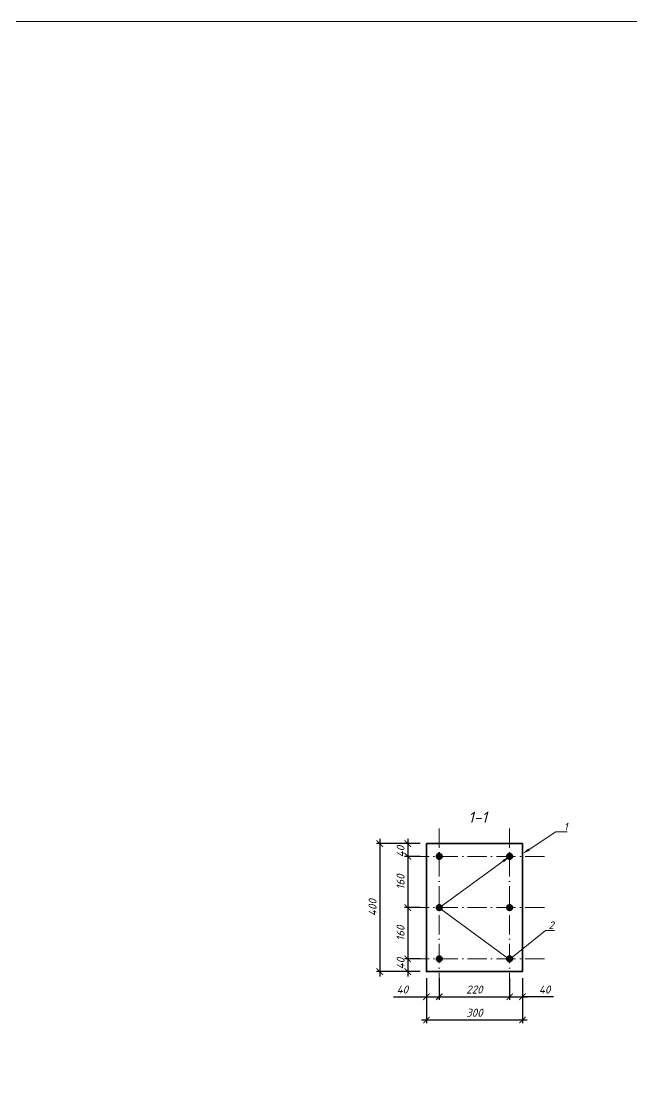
# Model space of a CAD drawing. Header units: millimetres. Extents: x 228418 to 313939, y -168000 to -150000.
# Drawn here: x 233442 to 235349, y -153340 to -150000 of the extents above; entities that cross this region are included whole.
import ezdxf
from ezdxf import colors
from ezdxf.entities.mleader import LeaderData, LeaderLine
from ezdxf.math import Vec2, Vec3

# ---------------------------------------------------------------- set-up
doc = ezdxf.new("R2010")
doc.units = ezdxf.units.MM
doc.linetypes.add('ACAD_ISO10W100', pattern=[18, 12, -3, 0, -3])
doc.layers.get('0').update_dxf_attribs({"lineweight": 5})
doc.layers.get('Defpoints').update_dxf_attribs({"color": 1, "lineweight": 0})
for name, color, linetype, lineweight in [('k_ Арм. Каркасы', 1, 'Continuous', 35), ('k_ Арматура', 3, 'Continuous', 50), ('k_ Размеры', 7, 'Continuous', 15), ('k_ Штриховка', 8, 'Continuous', 5)]:
    doc.layers.add(name, color=color, linetype=linetype, lineweight=lineweight)
doc.styles.add('STEP PR', font='isocpeui.ttf')
doc.dimstyles.new('STEP PR', dxfattribs={"dimscale": 10, "dimtxt": 2.5, "dimasz": 2, "dimexe": 1, "dimexo": 2, "dimgap": 1, "dimtad": 1, "dimdec": 4, "dimlfac": -1, "dimtxsty": 'STEP PR', "dimblk": 'ARCHTICK', "dimcen": 2, "dimdle": 1.5, "dimclrt": 1, "dimadec": 0, "dimazin": 0, "dimtfac": 1, "dimtdec": 4, "dimtmove": 1, "dimatfit": 3, "dimldrblk": 'DOTSMALL', "dimfxl": 1, "dimtolj": 1, "dimtzin": 0, "dimarcsym": 0})

# ---------------------------------------------------------------- blocks, each defined once
blk = doc.blocks.new('_ArchTick')
at = {"color": 0, "linetype": 'ByBlock', "const_width": 0.15}
blk.add_lwpolyline([(-0.5, -0.5), (0.5, 0.5)], dxfattribs=at)
blk = doc.blocks.new('*D32')
at = {"layer": 'Defpoints', "color": 0, "transparency": 16777216}
for p in [(234707.8, -152968.6), (234747.8, -152968.6), (234747.8, -153047.1)]:
    blk.add_point(p, dxfattribs=at)
at = {"layer": 'k_ Размеры', "color": 0, "lineweight": -2, "transparency": 16777216}
for p, q in [((234707.8, -152988.6), (234707.8, -153057.1)), ((234747.8, -152988.6), (234747.8, -153057.1)), ((234604.5, -153047.1), (234707.8, -153047.1)), ((234692.8, -153047.1), (234762.8, -153047.1))]:
    blk.add_line(p, q, dxfattribs=at)
at = {"layer": 'k_ Размеры', "color": 0, "lineweight": -2, "transparency": 16777216, "xscale": 20, "yscale": 20, "zscale": 20, "rotation": 180}
blk.add_blockref('_ArchTick', (234707.8, -153047.1), dxfattribs=at)
at = {"layer": 'k_ Размеры', "color": 0, "lineweight": -2, "transparency": 16777216, "xscale": 20, "yscale": 20, "zscale": 20}
blk.add_blockref('_ArchTick', (234747.8, -153047.1), dxfattribs=at)
at = {"layer": 'k_ Размеры', "color": 1, "transparency": 16777216, "insert": (234632.6, -153024.6), "char_height": 25, "attachment_point": 5, "style": 'STEP PR'}
blk.add_mtext('\\A1;40', dxfattribs=at)
blk = doc.blocks.new('_DotSmall')
at = {"color": 0, "linetype": 'ByBlock', "const_width": 0.5}
blk.add_lwpolyline([(-0.0625, 0, 1), (0.0625, 0, 1)], format="xyb", close=True, dxfattribs=at)
blk = doc.blocks.new('*D33')
at = {"layer": 'Defpoints', "color": 0, "transparency": 16777216}
for p in [(234747.8, -152968.6), (234967.8, -152968.6), (234967.8, -153047.1)]:
    blk.add_point(p, dxfattribs=at)
at = {"layer": 'k_ Размеры', "color": 0, "lineweight": -2, "transparency": 16777216}
for p, q in [((234747.8, -152988.6), (234747.8, -153057.1)), ((234967.8, -152988.6), (234967.8, -153057.1)), ((234732.8, -153047.1), (234982.8, -153047.1))]:
    blk.add_line(p, q, dxfattribs=at)
at = {"layer": 'k_ Размеры', "color": 0, "lineweight": -2, "transparency": 16777216, "xscale": 20, "yscale": 20, "zscale": 20, "rotation": 180}
blk.add_blockref('_ArchTick', (234747.8, -153047.1), dxfattribs=at)
at = {"layer": 'k_ Размеры', "color": 0, "lineweight": -2, "transparency": 16777216, "xscale": 20, "yscale": 20, "zscale": 20}
blk.add_blockref('_ArchTick', (234967.8, -153047.1), dxfattribs=at)
at = {"layer": 'k_ Размеры', "color": 1, "transparency": 16777216, "insert": (234857.8, -153024.6), "char_height": 25, "attachment_point": 5, "style": 'STEP PR'}
blk.add_mtext('\\A1;220', dxfattribs=at)
blk = doc.blocks.new('*D34')
at = {"layer": 'Defpoints', "color": 0, "transparency": 16777216}
for p in [(234967.8, -152968.6), (235007.8, -152968.6), (235007.8, -153047.1)]:
    blk.add_point(p, dxfattribs=at)
at = {"layer": 'k_ Размеры', "color": 0, "lineweight": -2, "transparency": 16777216}
for p, q in [((234967.8, -152988.6), (234967.8, -153057.1)), ((235007.8, -152988.6), (235007.8, -153057.1)), ((234952.8, -153047.1), (235022.8, -153047.1)), ((235105.3, -153047.1), (235007.8, -153047.1))]:
    blk.add_line(p, q, dxfattribs=at)
at = {"layer": 'k_ Размеры', "color": 0, "lineweight": -2, "transparency": 16777216, "xscale": 20, "yscale": 20, "zscale": 20, "rotation": 180}
blk.add_blockref('_ArchTick', (234967.8, -153047.1), dxfattribs=at)
at = {"layer": 'k_ Размеры', "color": 0, "lineweight": -2, "transparency": 16777216, "xscale": 20, "yscale": 20, "zscale": 20}
blk.add_blockref('_ArchTick', (235007.8, -153047.1), dxfattribs=at)
at = {"layer": 'k_ Размеры', "color": 1, "transparency": 16777216, "insert": (235077.2, -153024.6), "char_height": 25, "attachment_point": 5, "style": 'STEP PR'}
blk.add_mtext('\\A1;40', dxfattribs=at)
blk = doc.blocks.new('*D35')
at = {"layer": 'Defpoints', "color": 0, "transparency": 16777216}
for p in [(234707.8, -152568.6), (234649.4, -152608.6), (234707.8, -152608.6)]:
    blk.add_point(p, dxfattribs=at)
at = {"layer": 'k_ Размеры', "color": 0, "lineweight": -2, "transparency": 16777216}
for p, q in [((234687.8, -152568.6), (234639.4, -152568.6)), ((234649.4, -152553.6), (234649.4, -152623.6)), ((234687.8, -152608.6), (234639.4, -152608.6))]:
    blk.add_line(p, q, dxfattribs=at)
at = {"layer": 'k_ Размеры', "color": 0, "lineweight": -2, "transparency": 16777216, "xscale": 20, "yscale": 20, "zscale": 20}
for p, rotation in [((234649.4, -152568.6), 90), ((234649.4, -152608.6), 270)]:
    blk.add_blockref('_ArchTick', p, dxfattribs=dict(at, rotation=rotation))
at = {"layer": 'k_ Размеры', "color": 1, "transparency": 16777216, "insert": (234626.9, -152593.6), "char_height": 25, "attachment_point": 5, "rotation": 90, "style": 'STEP PR'}
blk.add_mtext('\\A1;40', dxfattribs=at)
blk = doc.blocks.new('*D36')
at = {"layer": 'Defpoints', "color": 0, "transparency": 16777216}
for p in [(234707.8, -152608.6), (234649.4, -152768.6), (234707.8, -152768.6)]:
    blk.add_point(p, dxfattribs=at)
at = {"layer": 'k_ Размеры', "color": 0, "lineweight": -2, "transparency": 16777216}
for p, q in [((234687.8, -152608.6), (234639.4, -152608.6)), ((234649.4, -152593.6), (234649.4, -152783.6)), ((234687.8, -152768.6), (234639.4, -152768.6))]:
    blk.add_line(p, q, dxfattribs=at)
at = {"layer": 'k_ Размеры', "color": 0, "lineweight": -2, "transparency": 16777216, "xscale": 20, "yscale": 20, "zscale": 20}
for p, rotation in [((234649.4, -152608.6), 90), ((234649.4, -152768.6), 270)]:
    blk.add_blockref('_ArchTick', p, dxfattribs=dict(at, rotation=rotation))
at = {"layer": 'k_ Размеры', "color": 1, "transparency": 16777216, "insert": (234626.9, -152688.6), "char_height": 25, "attachment_point": 5, "rotation": 90, "style": 'STEP PR'}
blk.add_mtext('\\A1;160', dxfattribs=at)
blk = doc.blocks.new('*D37')
at = {"layer": 'Defpoints', "color": 0, "transparency": 16777216}
for p in [(234707.8, -152768.6), (234649.4, -152928.6), (234707.8, -152928.6)]:
    blk.add_point(p, dxfattribs=at)
at = {"layer": 'k_ Размеры', "color": 0, "lineweight": -2, "transparency": 16777216}
for p, q in [((234687.8, -152768.6), (234639.4, -152768.6)), ((234649.4, -152753.6), (234649.4, -152943.6)), ((234687.8, -152928.6), (234639.4, -152928.6))]:
    blk.add_line(p, q, dxfattribs=at)
at = {"layer": 'k_ Размеры', "color": 0, "lineweight": -2, "transparency": 16777216, "xscale": 20, "yscale": 20, "zscale": 20}
for p, rotation in [((234649.4, -152768.6), 90), ((234649.4, -152928.6), 270)]:
    blk.add_blockref('_ArchTick', p, dxfattribs=dict(at, rotation=rotation))
at = {"layer": 'k_ Размеры', "color": 1, "transparency": 16777216, "insert": (234626.9, -152848.6), "char_height": 25, "attachment_point": 5, "rotation": 90, "style": 'STEP PR'}
blk.add_mtext('\\A1;160', dxfattribs=at)
blk = doc.blocks.new('*D38')
at = {"layer": 'Defpoints', "color": 0, "transparency": 16777216}
for p in [(234707.8, -152928.6), (234649.4, -152968.6), (234707.8, -152968.6)]:
    blk.add_point(p, dxfattribs=at)
at = {"layer": 'k_ Размеры', "color": 0, "lineweight": -2, "transparency": 16777216}
for p, q in [((234649.4, -152913.6), (234649.4, -152983.6)), ((234687.8, -152928.6), (234639.4, -152928.6)), ((234687.8, -152968.6), (234639.4, -152968.6))]:
    blk.add_line(p, q, dxfattribs=at)
at = {"layer": 'k_ Размеры', "color": 0, "lineweight": -2, "transparency": 16777216, "xscale": 20, "yscale": 20, "zscale": 20}
for p, rotation in [((234649.4, -152928.6), 90), ((234649.4, -152968.6), 270)]:
    blk.add_blockref('_ArchTick', p, dxfattribs=dict(at, rotation=rotation))
at = {"layer": 'k_ Размеры', "color": 1, "transparency": 16777216, "insert": (234626.9, -152943.6), "char_height": 25, "attachment_point": 5, "rotation": 90, "style": 'STEP PR'}
blk.add_mtext('\\A1;40', dxfattribs=at)
blk = doc.blocks.new('*D47')
at = {"color": 0, "lineweight": -2, "transparency": 16777216}
for p, q in [((234707.8, -152988.6), (234707.8, -153129.5)), ((235007.8, -152988.6), (235007.8, -153129.5)), ((234692.8, -153119.5), (235022.8, -153119.5))]:
    blk.add_line(p, q, dxfattribs=at)
at = {"layer": 'Defpoints', "color": 0, "transparency": 16777216}
for p in [(234707.8, -152968.6), (235007.8, -152968.6), (235007.8, -153119.5)]:
    blk.add_point(p, dxfattribs=at)
at = {"color": 0, "lineweight": -2, "transparency": 16777216, "xscale": 20, "yscale": 20, "zscale": 20, "rotation": 180}
blk.add_blockref('_ArchTick', (234707.8, -153119.5), dxfattribs=at)
at = {"color": 0, "lineweight": -2, "transparency": 16777216, "xscale": 20, "yscale": 20, "zscale": 20}
blk.add_blockref('_ArchTick', (235007.8, -153119.5), dxfattribs=at)
at = {"color": 1, "transparency": 16777216, "insert": (234857.8, -153097), "char_height": 25, "attachment_point": 5, "style": 'STEP PR'}
blk.add_mtext('\\A1;300', dxfattribs=at)
blk = doc.blocks.new('*D48')
at = {"color": 0, "lineweight": -2, "transparency": 16777216}
for p, q in [((234687.8, -152568.6), (234551.9, -152568.6)), ((234561.9, -152553.6), (234561.9, -152983.6)), ((234687.8, -152968.6), (234551.9, -152968.6))]:
    blk.add_line(p, q, dxfattribs=at)
at = {"layer": 'Defpoints', "color": 0, "transparency": 16777216}
for p in [(234707.8, -152568.6), (234561.9, -152968.6), (234707.8, -152968.6)]:
    blk.add_point(p, dxfattribs=at)
at = {"color": 0, "lineweight": -2, "transparency": 16777216, "xscale": 20, "yscale": 20, "zscale": 20}
for p, rotation in [((234561.9, -152568.6), 90), ((234561.9, -152968.6), 270)]:
    blk.add_blockref('_ArchTick', p, dxfattribs=dict(at, rotation=rotation))
at = {"color": 1, "transparency": 16777216, "insert": (234539.4, -152768.6), "char_height": 25, "attachment_point": 5, "rotation": 90, "style": 'STEP PR'}
blk.add_mtext('\\A1;400', dxfattribs=at)

msp = doc.modelspace()

# ---------------------------------------------------------------- hatches: boundary and pattern name
at = {"layer": 'k_ Штриховка', "true_color": 0x6b6b6b}
h = msp.add_hatch(color=251, dxfattribs=at)
h.dxf.hatch_style = 1
edge = h.paths.add_edge_path()
edge.add_arc((234747.78392, -152608.63545), 8, 0, 360)
h = msp.add_hatch(color=251, dxfattribs=at)
h.dxf.hatch_style = 1
edge = h.paths.add_edge_path()
edge.add_arc((234967.78392, -152608.63545), 8, 0, 360)
h = msp.add_hatch(color=251, dxfattribs=at)
h.dxf.hatch_style = 1
edge = h.paths.add_edge_path()
edge.add_arc((234747.78392, -152768.63545), 8, 0, 360)
h = msp.add_hatch(color=251, dxfattribs=at)
h.dxf.hatch_style = 1
edge = h.paths.add_edge_path()
edge.add_arc((234967.78392, -152768.63545), 8, 0, 360)
h = msp.add_hatch(color=251, dxfattribs=at)
h.dxf.hatch_style = 1
edge = h.paths.add_edge_path()
edge.add_arc((234747.78392, -152928.63545), 8, 0, 360)
h = msp.add_hatch(color=251, dxfattribs=at)
h.dxf.hatch_style = 1
edge = h.paths.add_edge_path()
edge.add_arc((234967.78392, -152928.63545), 8, 0, 360)

# ---------------------------------------------------------------- linework, layer by layer
msp.add_lwpolyline([(228417.55958, -168000), (254417.55958, -168000), (254417.55958, -150000), (228417.55958, -150000)], close=True)
at = {"linetype": 'ACAD_ISO10W100', "ltscale": 5}
for points in [[(234747.78392, -153032.3016), (234747.78392, -152509.30965)], [(234967.78392, -153032.3016), (234967.78392, -152509.30965)], [(235076.36469, -152608.63545), (234632.79048, -152608.63545)], [(235076.36469, -152768.63545), (234632.79048, -152768.63545)], [(235076.36469, -152928.63545), (234632.79048, -152928.63545)]]:
    msp.add_lwpolyline(points, dxfattribs=at)
at = {"layer": 'k_ Арм. Каркасы'}
msp.add_lwpolyline([(234707.78392, -152568.63545), (234707.78392, -152968.63545), (235007.78392, -152968.63545), (235007.78392, -152568.63545)], close=True, dxfattribs=at)
at = {"layer": 'k_ Арматура'}
for centre in [(234747.78392, -152608.63545), (234967.78392, -152608.63545), (234747.78392, -152768.63545), (234967.78392, -152768.63545), (234747.78392, -152928.63545), (234967.78392, -152928.63545)]:
    msp.add_circle(centre, 8, dxfattribs=at)

# ---------------------------------------------------------------- texts
at = {"layer": 'k_ Размеры', "insert": (234868.01398, -152486.30195), "char_height": 35, "attachment_point": 5, "style": 'STEP PR'}
msp.add_mtext('\\A1;1-1', dxfattribs=at)

# ---------------------------------------------------------------- dimensions: what is measured, and where the dimension line sits
dim = msp.add_linear_dim(base=(234561.88891, -152968.63545), p1=(234707.78392, -152568.63545), p2=(234707.78392, -152968.63545), angle=90, dimstyle='STEP PR')
dim.commit()
dim.dimension.update_dxf_attribs({"geometry": '*D48', "text_midpoint": (234539.38891, -152768.63545)})
dim = msp.add_linear_dim(base=(235007.78392, -153119.54508), p1=(234707.78392, -152968.63545), p2=(235007.78392, -152968.63545), dimstyle='STEP PR')
dim.commit()
dim.dimension.update_dxf_attribs({"geometry": '*D47', "text_midpoint": (234857.78392, -153097.04508)})
at = {"layer": 'k_ Размеры'}
for base, p1, p2, picture, middle in [((234649.35175, -152608.63545), (234707.78392, -152568.63545), (234707.78392, -152608.63545), '*D35', (234649.35175, -152593.63545)), ((234649.35175, -152968.63545), (234707.78392, -152928.63545), (234707.78392, -152968.63545), '*D38', (234649.35175, -152943.63545))]:
    dim = msp.add_linear_dim(base=base, p1=p1, p2=p2, angle=90, dimstyle='STEP PR', dxfattribs=at)
    dim.commit()
    dim.dimension.update_dxf_attribs({"geometry": picture, "text_midpoint": middle, "dimtype": 160})
for base, p1, p2, picture, middle in [((234649.35175, -152768.63545), (234707.78392, -152608.63545), (234707.78392, -152768.63545), '*D36', (234626.85175, -152688.63545)), ((234649.35175, -152928.63545), (234707.78392, -152768.63545), (234707.78392, -152928.63545), '*D37', (234626.85175, -152848.63545))]:
    dim = msp.add_linear_dim(base=base, p1=p1, p2=p2, angle=90, dimstyle='STEP PR', dxfattribs=at)
    dim.commit()
    dim.dimension.update_dxf_attribs({"geometry": picture, "text_midpoint": middle})
for base, p1, p2, picture, middle in [((234747.78392, -153047.12234), (234707.78392, -152968.63545), (234747.78392, -152968.63545), '*D32', (234632.57025, -153038.61087)), ((235007.78392, -153047.12234), (234967.78392, -152968.63545), (235007.78392, -152968.63545), '*D34', (235077.15932, -153042.74374))]:
    dim = msp.add_linear_dim(base=base, p1=p1, p2=p2, dimstyle='STEP PR', override={"dimscale": 10}, dxfattribs=at)
    dim.commit()
    dim.dimension.update_dxf_attribs({"geometry": picture, "text_midpoint": middle, "dimtype": 160})
dim = msp.add_linear_dim(base=(234967.78392, -153047.12234), p1=(234747.78392, -152968.63545), p2=(234967.78392, -152968.63545), dimstyle='STEP PR', override={"dimscale": 10}, dxfattribs=at)
dim.commit()
dim.dimension.update_dxf_attribs({"geometry": '*D33', "text_midpoint": (234857.78392, -153024.62234)})

# ---------------------------------------------------------------- leaders
ml = msp.add_multileader_mtext('Standard', dxfattribs=at)
ml.set_content('\\A1; 1', color=256, style='STEP PR')
ml.set_leader_properties(color=256, linetype='ByLayer', lineweight=-1)
ml.build(insert=Vec2(0, 0))
ml.multileader.update_dxf_attribs({"text_left_attachment_type": 6, "text_right_attachment_type": 6, "dogleg_length": 0, "arrow_head_size": 25, "scale": 0.1})
ctx = ml.context
ctx.base_point, ctx.scale, ctx.char_height, ctx.arrow_head_size, ctx.landing_gap_size, ctx.plane_origin = Vec3(235111.85767, -152532.30676), 0.1, 24, 25, 10, Vec3(243113.24959, -160186.8346)
ctx.left_attachment, ctx.right_attachment = 6, 6
notes = []
notes.append((ctx, [(0, (1, 1, 0), (235111.85767, -152532.30676), (1, 0), 0, [(1, [(235008.07847, -152600.44841)], 0, [])])]))
ctx.mtext.insert, ctx.mtext.rotation, ctx.mtext.flow_direction = Vec3(235121.85767, -152503.50676), 6.2831853072, 5
ml = msp.add_multileader_mtext('Standard', dxfattribs=at)
ml.set_content('\\A1;2', color=256, style='STEP PR')
ml.set_leader_properties(color=256, linetype='ByLayer', lineweight=-1)
ml.build(insert=Vec2(0, 0))
ml.multileader.update_dxf_attribs({"text_left_attachment_type": 6, "text_right_attachment_type": 6, "dogleg_length": 0, "arrow_head_size": 25, "scale": 0.1})
ctx = ml.context
ctx.base_point, ctx.scale, ctx.char_height, ctx.arrow_head_size, ctx.landing_gap_size, ctx.plane_origin = Vec3(235079.80821, -152840.39963), 0.1, 24, 25, 10, Vec3(242370.42478, -160398.34665)
ctx.left_attachment, ctx.right_attachment = 6, 6
notes.append((ctx, [(0, (1, 1, 0), (235079.80821, -152840.39963), (1, 0), 0, [(0, [(234967.78392, -152608.67226), (234747.78392, -152769.61617), (234967.78392, -152930.24771)], 0, [])])]))
ctx.mtext.insert, ctx.mtext.rotation, ctx.mtext.flow_direction = Vec3(235089.80821, -152811.59963), 6.2831853072, 5
for ctx, leaders in notes:
    for number, flags, end, landing, length, lines in leaders:
        leader = LeaderData()
        leader.index, (leader.has_last_leader_line, leader.has_dogleg_vector, leader.attachment_direction) = number, flags
        leader.last_leader_point, leader.dogleg_vector, leader.dogleg_length = Vec3(end), Vec3(landing), length
        for number, points, colour, breaks in lines:
            line = LeaderLine()
            line.index, line.vertices, line.color, line.breaks = number, Vec3.list(points), colors.encode_raw_color(colour), breaks
            leader.lines.append(line)
        ctx.leaders.append(leader)

doc.saveas('drawing.dxf')
